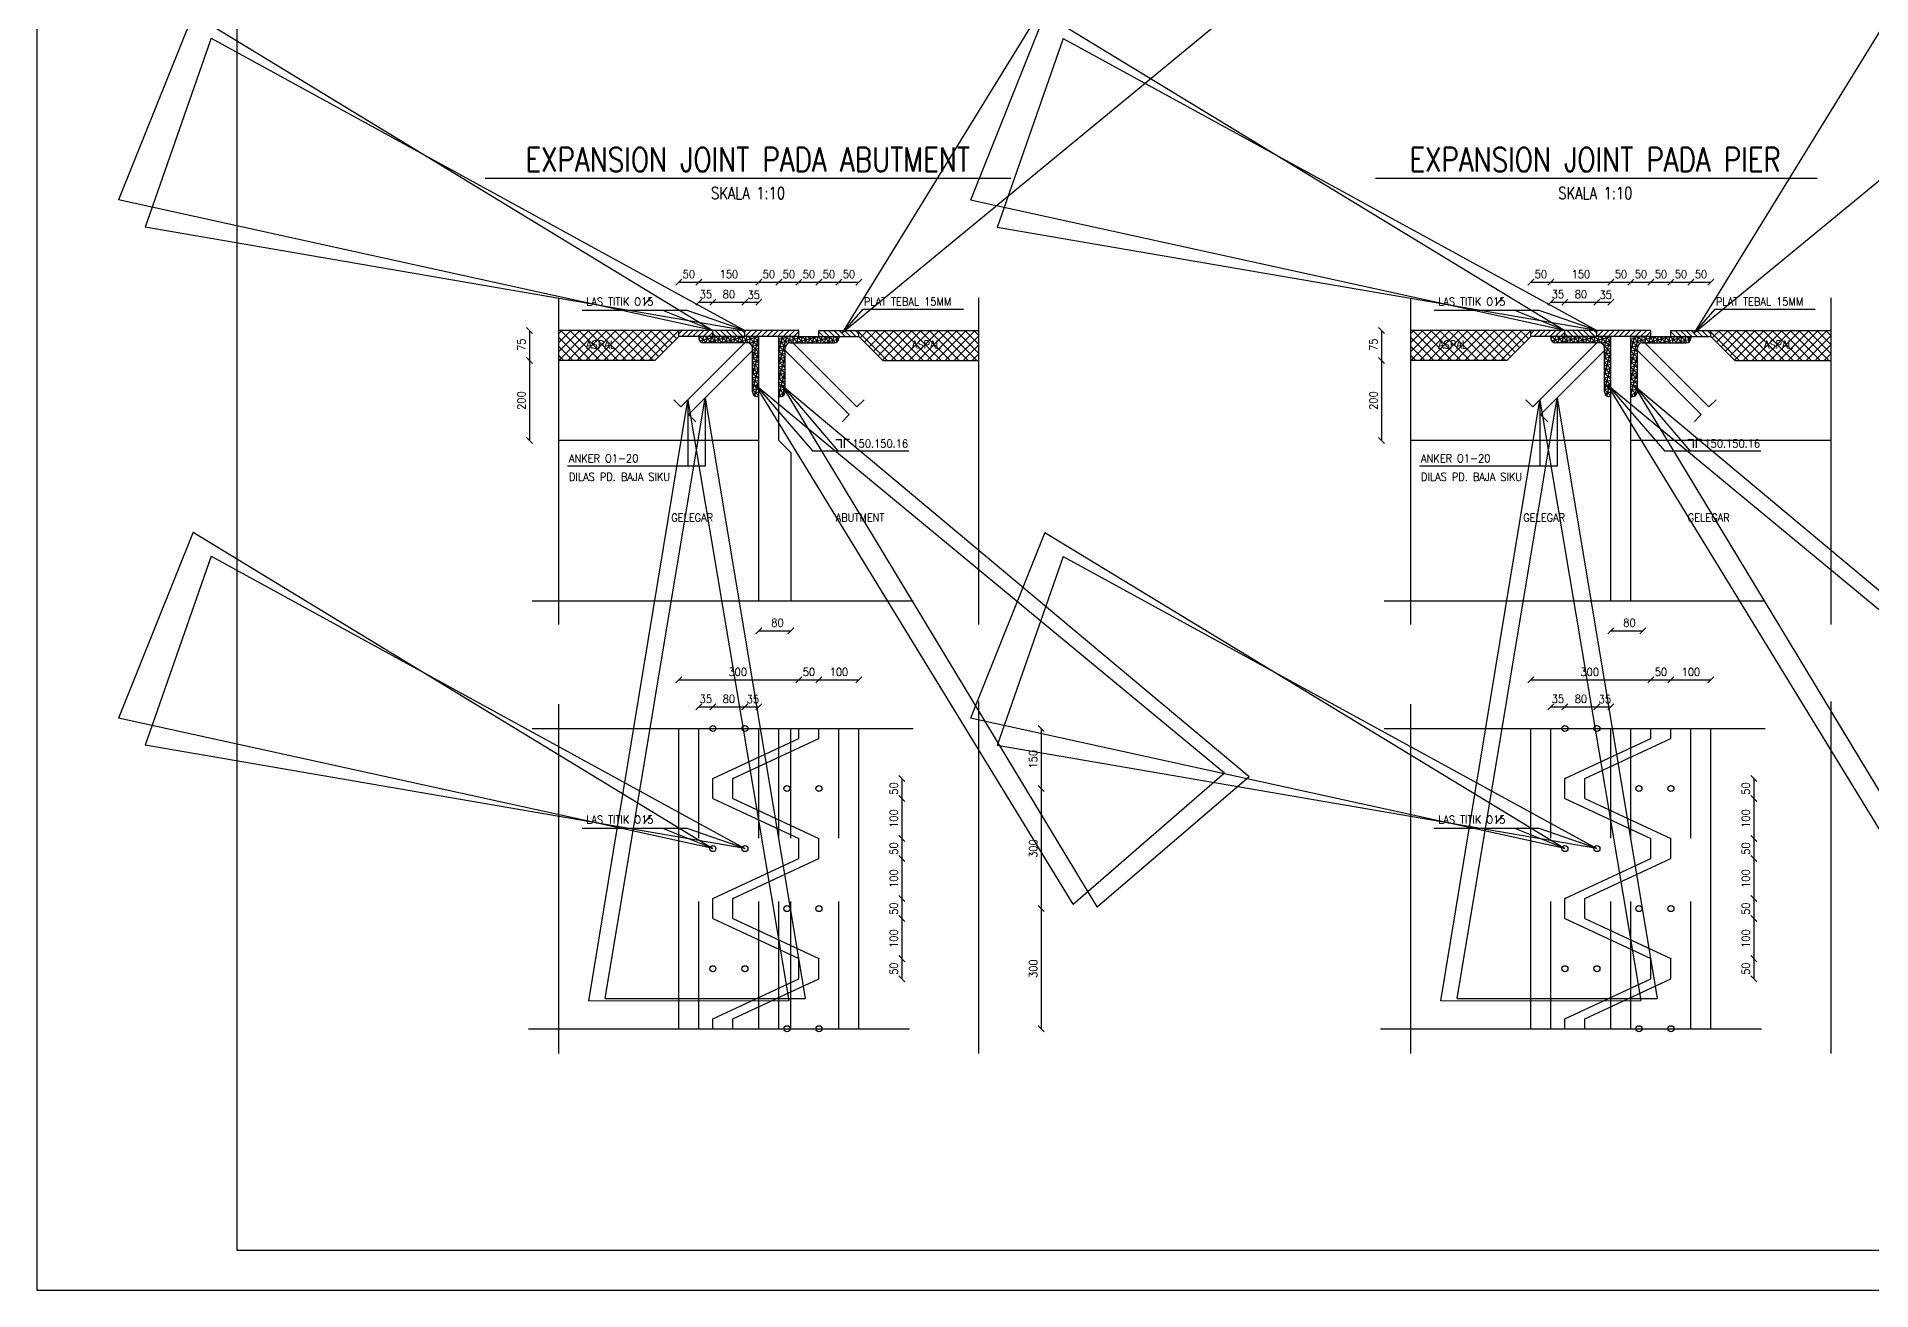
# Model space of a CAD drawing. Header units: metres. Extents: x 93.1 to 177.2, y 360.2 to 419.6.
# Drawn here: x 93.11 to 138.96, y 360.17 to 391.48 of the extents above; entities that cross this region are included whole.
import ezdxf
from ezdxf.enums import TextEntityAlignment as Align

# ---------------------------------------------------------------- set-up
doc = ezdxf.new("R2010")
doc.units = ezdxf.units.M
doc.header["$MEASUREMENT"] = 0
doc.header["$PDMODE"] = 33
doc.header["$PDSIZE"] = 0.0001
doc.linetypes.add('HIDDEN2', pattern=[4.7625, 3.175, -1.5875])
doc.layers.get('0').update_dxf_attribs({"linetype": 'CONTINUOUS'})
doc.layers.get('DEFPOINTS').update_dxf_attribs({"linetype": 'CONTINUOUS'})
for name, color, linetype in [('1', 1, 'CONTINUOUS'), ('2', 2, 'CONTINUOUS'), ('2000', 7, 'CONTINUOUS'), ('3', 3, 'CONTINUOUS'), ('4', 4, 'CONTINUOUS'), ('5', 5, 'CONTINUOUS'), ('6', 6, 'CONTINUOUS'), ('7', 7, 'CONTINUOUS'), ('8', 8, 'CONTINUOUS')]:
    doc.layers.add(name, color=color, linetype=linetype)
doc.styles.get("Standard").update_dxf_attribs({"font": 'Simplex.shx', "width": 0.9})
doc.dimstyles.new('B$7', dxfattribs={"dimscale": 0, "dimtxt": 20, "dimasz": 15, "dimexe": 0.1, "dimexo": 0.1, "dimgap": 10, "dimtad": 1, "dimdec": 0, "dimrnd": 0.0001, "dimzin": 0, "dimdsep": 46, "dimtxsty": 'Standard', "dimblk1": 'CLOSEDBLANK', "dimblk2": 'CLOSEDBLANK', "dimsah": 1, "dimcen": 0, "dimse1": 1, "dimse2": 1, "dimclrd": 256, "dimclre": 256, "dimclrt": 256, "dimaunit": 1, "dimadec": 0, "dimazin": 0, "dimtfac": 0.1, "dimtdec": 1, "dimtofl": 0, "dimtmove": 0, "dimatfit": 1, "dimldrblk": 'CLOSEDBLANK', "dimfxl": 1, "dimtolj": 1, "dimtzin": 0, "dimarcsym": 0})
pattern_1 = [(315, (103.60002, 342.93184), (0.06735192, 0.06735192), [])]
pattern_2 = [(315, (82.30682, 342.93184), (0.06735192, 0.06735192), [])]

# ---------------------------------------------------------------- blocks, each defined once
blk = doc.blocks.new('_OBLIQUE')
at = {"color": 0, "linetype": 'ByBlock'}
blk.add_line((-0.5, -0.5), (0.5, 0.5), dxfattribs=at)
blk = doc.blocks.new('_CLOSEDBLANK')
at = {"color": 0, "linetype": 'ByBlock'}
for p, q in [((-1, 0.1667), (0, 0)), ((-1, 0.1667), (-1, -0.1667)), ((0, 0), (-1, -0.1667))]:
    blk.add_line(p, q, dxfattribs=at)

msp = doc.modelspace()

# ---------------------------------------------------------------- hatches: boundary and pattern name
at = {"layer": '1'}
h = msp.add_hatch(dxfattribs=at)
h.set_pattern_fill('ANSI37', color=256, scale=0.05, style=0)
h.set_pattern_definition([(45, (82.30682, 342.93184), (-0.1122532, 0.1122532), []), (135, (82.30682, 342.93184), (-0.1122532, -0.1122532), [])])
h.paths.add_polyline_path([(106.154, 384.144), (106.154, 383.394), (108.554, 383.394), (109.154, 383.994), (109.154, 384.144)])
h.paths.add_polyline_path([(113.654, 384.144), (113.654, 383.994), (114.254, 383.394), (116.654, 383.394), (116.654, 384.144)])
h.paths.add_polyline_path([(106.786, 383.642), (107.717, 383.642), (107.717, 383.942), (106.786, 383.942)], flags=24)
h.paths.add_polyline_path([(114.927, 383.642), (115.859, 383.642), (115.859, 383.942), (114.927, 383.942)], flags=24)
h = msp.add_hatch(dxfattribs=at)
h.set_pattern_fill('LINE', color=256, scale=0.03, angle=45, style=0)
h.set_pattern_definition([(45, (82.30682, 342.93184), (-0.06735192, 0.06735192), [])])
h.paths.add_polyline_path([(109.154, 384.144), (109.154, 383.994), (110.004, 383.994), (110.004, 384.144)])
h = msp.add_hatch(dxfattribs=at)
h.set_pattern_fill('LINE', color=256, scale=0.03, angle=315, style=0)
h.set_pattern_definition(pattern_2)
h.paths.add_polyline_path([(110.004, 384.144), (110.004, 383.994), (110.804, 383.994), (110.804, 384.144)])
h = msp.add_hatch(dxfattribs=at)
h.set_pattern_fill('LINE', color=256, scale=0.03, angle=45, style=0)
h.set_pattern_definition([(45, (0, 0), (-0.06735192, 0.06735192), [])])
h.paths.add_polyline_path([(110.805, 384.144), (110.805, 383.994), (112.155, 383.994), (112.155, 384.144)])
h = msp.add_hatch(dxfattribs=at)
h.set_pattern_fill('LINE', color=256, scale=0.03, angle=315, style=0)
h.set_pattern_definition(pattern_2)
h.paths.add_polyline_path([(112.654, 384.144), (112.654, 383.994), (113.654, 383.994), (113.654, 384.144)])
h = msp.add_hatch(dxfattribs=at)
h.set_pattern_fill('ANSI37', color=256, scale=0.05, style=0)
h.set_pattern_definition([(45, (103.60002, 342.93184), (-0.1122532, 0.1122532), []), (135, (103.60002, 342.93184), (-0.1122532, -0.1122532), [])])
h.paths.add_polyline_path([(127.448, 384.144), (127.448, 383.394), (129.848, 383.394), (130.448, 383.994), (130.448, 384.144)])
h.paths.add_polyline_path([(134.948, 384.144), (134.948, 383.994), (135.548, 383.394), (137.948, 383.394), (137.948, 384.144)])
h.paths.add_polyline_path([(128.079, 383.642), (129.01, 383.642), (129.01, 383.942), (128.079, 383.942)], flags=24)
h.paths.add_polyline_path([(136.221, 383.642), (137.152, 383.642), (137.152, 383.942), (136.221, 383.942)], flags=24)
h = msp.add_hatch(dxfattribs=at)
h.set_pattern_fill('LINE', color=256, scale=0.03, angle=45, style=0)
h.set_pattern_definition([(45, (103.60002, 342.93184), (-0.06735192, 0.06735192), [])])
h.paths.add_polyline_path([(130.448, 384.144), (130.448, 383.994), (131.298, 383.994), (131.298, 384.144)])
h = msp.add_hatch(dxfattribs=at)
h.set_pattern_fill('LINE', color=256, scale=0.03, angle=315, style=0)
h.set_pattern_definition(pattern_1)
h.paths.add_polyline_path([(131.298, 384.144), (131.298, 383.994), (132.098, 383.994), (132.098, 384.144)])
h = msp.add_hatch(dxfattribs=at)
h.set_pattern_fill('LINE', color=256, scale=0.03, angle=45, style=0)
h.set_pattern_definition([(45, (21.2932, 0), (-0.06735192, 0.06735192), [])])
h.paths.add_polyline_path([(132.099, 384.144), (132.099, 383.994), (133.449, 383.994), (133.449, 384.144)])
h = msp.add_hatch(dxfattribs=at)
h.set_pattern_fill('LINE', color=256, scale=0.03, angle=315, style=0)
h.set_pattern_definition(pattern_1)
h.paths.add_polyline_path([(133.948, 384.144), (133.948, 383.994), (134.948, 383.994), (134.948, 384.144)])
at = {"layer": '4'}
h = msp.add_hatch(dxfattribs=at)
h.set_pattern_fill('NET3', color=256, scale=0.03, angle=315, style=0)
h.set_pattern_definition([(315, (82.30786, 342.93184), (0.06735192, 0.06735192), []), (15, (82.30786, 342.93184), (-0.02465251, 0.09200443), []), (75, (82.30786, 342.93184), (-0.09200443, 0.02465251), [])])
h.paths.add_polyline_path([(109.655, 383.994), (109.655, 383.954, 0.414214), (109.775, 383.834), (110.875, 383.834, -0.414214), (110.995, 383.714), (110.995, 382.614, 0.414214), (111.115, 382.494), (111.155, 382.494), (111.155, 383.994)])
h.paths.add_polyline_path([(111.935, 383.834), (113.035, 383.834, 0.414214), (113.155, 383.954), (113.155, 383.994), (112.155, 383.994), (111.655, 383.994), (111.655, 382.494), (111.695, 382.494, 0.414214), (111.815, 382.614), (111.815, 383.714, -0.414214)])
h = msp.add_hatch(dxfattribs=at)
h.set_pattern_fill('NET3', color=256, scale=0.03, angle=315, style=0)
h.set_pattern_definition([(315, (103.60106, 342.93184), (0.06735192, 0.06735192), []), (15, (103.60106, 342.93184), (-0.02465251, 0.09200443), []), (75, (103.60106, 342.93184), (-0.09200443, 0.02465251), [])])
h.paths.add_polyline_path([(130.949, 383.994), (130.949, 383.954, 0.414214), (131.069, 383.834), (132.169, 383.834, -0.414214), (132.289, 383.714), (132.289, 382.614, 0.414214), (132.409, 382.494), (132.449, 382.494), (132.449, 383.994)])
h.paths.add_polyline_path([(133.229, 383.834), (134.329, 383.834, 0.414214), (134.449, 383.954), (134.449, 383.994), (133.449, 383.994), (132.949, 383.994), (132.949, 382.494), (132.989, 382.494, 0.414214), (133.109, 382.614), (133.109, 383.714, -0.414214)])

# ---------------------------------------------------------------- linework, layer by layer
at = {"layer": '2', "linetype": 'ByBlock'}
for p, q in [((109.155, 385.352), (109.655, 385.352)), ((109.655, 385.352), (111.155, 385.352)), ((111.155, 385.352), (111.655, 385.352)), ((111.655, 385.352), (112.155, 385.352)), ((112.155, 385.352), (112.655, 385.352)), ((112.655, 385.352), (113.155, 385.352)), ((113.155, 385.352), (113.655, 385.352)), ((130.449, 385.352), (130.949, 385.352)), ((130.949, 385.352), (132.449, 385.352)), ((132.449, 385.352), (132.949, 385.352)), ((132.949, 385.352), (133.449, 385.352)), ((133.449, 385.352), (133.949, 385.352)), ((133.949, 385.352), (134.449, 385.352)), ((134.449, 385.352), (134.949, 385.352)), ((109.655, 384.85), (110.005, 384.85)), ((110.005, 384.85), (110.805, 384.85)), ((110.805, 384.85), (111.155, 384.85)), ((130.949, 384.85), (131.299, 384.85)), ((131.299, 384.85), (132.099, 384.85)), ((132.099, 384.85), (132.449, 384.85)), ((105.42, 384.144), (105.42, 383.394)), ((126.713, 384.144), (126.713, 383.394)), ((105.42, 383.394), (105.42, 381.394)), ((126.713, 383.394), (126.713, 381.394)), ((111.155, 376.645), (111.955, 376.645)), ((132.449, 376.645), (133.249, 376.645)), ((109.155, 375.415), (112.155, 375.415)), ((112.155, 375.415), (112.655, 375.415)), ((112.655, 375.415), (113.655, 375.415)), ((130.449, 375.415), (133.449, 375.415)), ((133.449, 375.415), (133.949, 375.415)), ((133.949, 375.415), (134.949, 375.415)), ((109.655, 374.743), (110.005, 374.743)), ((110.005, 374.743), (110.805, 374.743)), ((110.805, 374.743), (111.155, 374.743)), ((130.949, 374.743), (131.299, 374.743)), ((131.299, 374.743), (132.099, 374.743)), ((132.099, 374.743), (132.449, 374.743)), ((118.212, 374.203), (118.212, 372.703)), ((114.726, 372.953), (114.726, 372.453)), ((136.019, 372.953), (136.019, 372.453)), ((114.726, 372.453), (114.726, 371.453)), ((118.212, 372.703), (118.212, 369.703)), ((136.019, 372.453), (136.019, 371.453)), ((114.726, 371.453), (114.726, 370.953)), ((136.019, 371.453), (136.019, 370.953)), ((114.726, 370.953), (114.726, 369.953)), ((136.019, 370.953), (136.019, 369.953)), ((114.726, 369.953), (114.726, 369.453)), ((118.212, 369.703), (118.212, 366.703)), ((136.019, 369.953), (136.019, 369.453)), ((114.726, 369.453), (114.726, 368.453)), ((136.019, 369.453), (136.019, 368.453)), ((114.726, 368.453), (114.726, 367.953)), ((136.019, 368.453), (136.019, 367.953))]:
    msp.add_line(p, q, dxfattribs=at)
at = {"layer": '2'}
for p, q in [((108.281, 384.768), (108.452, 384.966)), ((129.574, 384.768), (129.745, 384.966)), ((113.075, 381.42), (113.214, 381.42)), ((113.214, 381.42), (113.214, 381.211)), ((113.284, 381.42), (113.284, 381.211)), ((113.423, 381.42), (113.284, 381.42)), ((134.369, 381.42), (134.508, 381.42)), ((134.508, 381.42), (134.508, 381.211)), ((134.716, 381.42), (134.577, 381.42)), ((134.577, 381.42), (134.577, 381.211)), ((108.281, 371.827), (108.452, 372.026)), ((129.574, 371.827), (129.745, 372.026))]:
    msp.add_line(p, q, dxfattribs=at)
at = {"layer": '2', "linetype": 'HIDDEN2'}
for p, q in [((109.655, 366.703), (109.655, 374.203)), ((111.155, 366.703), (111.155, 374.203)), ((111.655, 366.703), (111.655, 374.203)), ((111.955, 366.703), (111.955, 374.203)), ((113.155, 366.703), (113.155, 374.203)), ((130.949, 366.703), (130.949, 374.203)), ((132.449, 366.703), (132.449, 374.203)), ((132.949, 366.703), (132.949, 374.203)), ((134.449, 366.703), (134.449, 374.203))]:
    msp.add_line(p, q, dxfattribs=at)
at = {"layer": '2', "color": 0, "linetype": 'ByBlock'}
for p in [(109.655, 385.352), (111.155, 385.352), (111.655, 385.352), (112.155, 385.352), (112.655, 385.352), (113.155, 385.352), (113.655, 385.352), (130.949, 385.352), (132.449, 385.352), (132.949, 385.352), (133.449, 385.352), (133.949, 385.352), (134.449, 385.352), (134.949, 385.352), (110.005, 384.85), (110.805, 384.85), (111.155, 384.85), (131.299, 384.85), (132.099, 384.85), (132.449, 384.85), (106.155, 384.144), (109.155, 384.144), (109.655, 383.994), (109.655, 383.994), (109.655, 383.994), (110.005, 384.144), (110.005, 384.144), (110.805, 384.144), (110.805, 384.144), (111.155, 383.981), (112.155, 384.144), (112.155, 384.144), (112.655, 384.144), (112.655, 384.144), (113.155, 383.994), (113.155, 383.994), (113.655, 384.144), (127.449, 384.144), (130.449, 384.144), (130.949, 383.994), (130.949, 383.994), (130.949, 383.994), (131.299, 384.144), (131.299, 384.144), (132.099, 384.144), (132.099, 384.144), (132.449, 383.981), (133.449, 384.144), (133.449, 384.144), (133.949, 384.144), (133.949, 384.144), (134.449, 383.994), (134.449, 383.994), (134.949, 384.144), (105.42, 383.394), (106.155, 383.394), (106.155, 383.394), (126.713, 383.394), (127.449, 383.394), (127.449, 383.394), (105.42, 381.394), (106.155, 381.394), (111.155, 381.394), (111.155, 381.394), (111.655, 381.394), (111.655, 381.394), (126.713, 381.394), (127.449, 381.394), (132.449, 381.394), (132.449, 381.394), (132.949, 381.394), (132.949, 381.394), (111.155, 377.394), (111.955, 377.394), (132.449, 377.394), (133.249, 377.394), (111.955, 376.645), (133.249, 376.645), (112.155, 375.415), (112.655, 375.415), (113.655, 375.415), (133.449, 375.415), (133.949, 375.415), (134.949, 375.415), (110.005, 374.743), (110.805, 374.743), (111.155, 374.743), (131.299, 374.743), (132.099, 374.743), (132.449, 374.743), (109.155, 374.203), (109.655, 374.203), (110.005, 374.203), (110.005, 374.203), (110.805, 374.203), (110.805, 374.203), (111.155, 374.203), (112.155, 374.203), (112.155, 374.203), (112.655, 374.203), (112.655, 374.203), (113.655, 374.203), (116.655, 374.203), (130.449, 374.203), (130.949, 374.203), (131.299, 374.203), (131.299, 374.203), (132.099, 374.203), (132.099, 374.203), (132.449, 374.203), (133.449, 374.203), (133.449, 374.203), (133.949, 374.203), (133.949, 374.203), (134.949, 374.203), (137.949, 374.203), (110.005, 372.953), (131.299, 372.953), (110.005, 372.703), (110.005, 372.703), (110.005, 372.453), (110.005, 372.453), (114.726, 372.453), (118.212, 372.703), (131.299, 372.703), (131.299, 372.703), (131.299, 372.453), (131.299, 372.453), (136.019, 372.453), (112.655, 371.453), (112.655, 371.453), (114.726, 371.453), (133.949, 371.453), (133.949, 371.453), (136.019, 371.453), (112.655, 370.953), (112.655, 370.953), (114.726, 370.953), (133.949, 370.953), (133.949, 370.953), (136.019, 370.953), (110.005, 369.703), (110.005, 369.703), (110.505, 369.953), (110.505, 369.953), (114.726, 369.953), (118.212, 369.703), (131.299, 369.703), (131.299, 369.703), (131.799, 369.953), (131.799, 369.953), (136.019, 369.953), (110.505, 369.453), (110.505, 369.453), (114.726, 369.453), (131.799, 369.453), (131.799, 369.453), (136.019, 369.453), (112.655, 368.453), (112.655, 368.453), (114.726, 368.453), (133.949, 368.453), (133.949, 368.453), (136.019, 368.453), (112.655, 367.953), (114.726, 367.953), (133.949, 367.953), (136.019, 367.953), (116.655, 366.703), (118.212, 366.703)]:
    msp.add_point(p, dxfattribs=at)
at = {"layer": '2000', "color": 71}
msp.add_lwpolyline([(93.105, 360.169), (177.205, 360.169), (177.205, 419.569), (93.105, 419.569)], close=True, dxfattribs=at)
at = {"layer": '2000', "color": 76}
msp.add_lwpolyline([(98.105, 361.169), (176.205, 361.169), (176.205, 418.569), (98.105, 418.569)], close=True, dxfattribs=at)
at = {"layer": '4', "linetype": 'HIDDEN2', "ltscale": 3}
for p, q in [((106.155, 376.797), (106.155, 384.961)), ((116.655, 376.797), (116.655, 384.961)), ((127.449, 376.797), (127.449, 384.961)), ((137.949, 376.797), (137.949, 384.961)), ((105.486, 377.394), (117.414, 377.394)), ((126.779, 377.394), (138.707, 377.394)), ((106.155, 366.088), (106.155, 374.813)), ((116.655, 366.088), (116.655, 374.881)), ((127.449, 366.088), (127.449, 374.813)), ((137.949, 366.088), (137.949, 374.881)), ((105.486, 374.203), (117.414, 374.203)), ((126.779, 374.203), (138.707, 374.203)), ((105.393, 366.703), (117.166, 366.703)), ((126.686, 366.703), (138.459, 366.703))]:
    msp.add_line(p, q, dxfattribs=at)
msp.add_point((137.949, 366.703), dxfattribs=at)
at = {"layer": '5'}
for p, q in [((112.155, 384.144), (106.155, 384.144)), ((109.155, 383.994), (108.555, 383.394)), ((109.155, 383.994), (109.155, 384.144)), ((112.155, 383.994), (109.155, 383.994)), ((109.655, 383.994), (109.655, 383.954)), ((110.875, 383.834), (109.775, 383.834)), ((111.155, 377.394), (111.155, 383.994)), ((111.655, 381.394), (111.655, 383.994)), ((111.935, 383.834), (113.035, 383.834)), ((112.155, 383.994), (112.155, 384.144)), ((112.155, 383.994), (113.655, 383.994)), ((112.655, 384.144), (116.655, 384.144)), ((112.655, 383.994), (112.655, 384.144)), ((113.655, 383.994), (113.655, 384.144)), ((113.655, 383.994), (114.255, 383.394)), ((133.449, 384.144), (127.449, 384.144)), ((130.449, 383.994), (129.849, 383.394)), ((130.449, 383.994), (130.449, 384.144)), ((133.449, 383.994), (130.449, 383.994)), ((130.949, 383.994), (130.949, 383.954)), ((132.169, 383.834), (131.069, 383.834)), ((132.449, 377.394), (132.449, 383.994)), ((132.949, 377.394), (132.949, 383.994)), ((133.229, 383.834), (134.329, 383.834)), ((133.449, 383.994), (133.449, 384.144)), ((133.449, 383.994), (134.949, 383.994)), ((133.949, 383.994), (133.949, 384.144)), ((133.949, 384.144), (137.949, 384.144)), ((134.949, 383.994), (134.949, 384.144)), ((134.949, 383.994), (135.549, 383.394)), ((108.555, 383.394), (106.155, 383.394)), ((110.995, 382.614), (110.995, 383.714)), ((111.815, 382.614), (111.815, 383.714)), ((114.255, 383.394), (116.655, 383.394)), ((129.849, 383.394), (127.449, 383.394)), ((132.289, 382.614), (132.289, 383.714)), ((133.109, 382.614), (133.109, 383.714)), ((135.549, 383.394), (137.949, 383.394)), ((111.155, 382.494), (111.115, 382.494)), ((111.655, 382.494), (111.695, 382.494)), ((132.449, 382.494), (132.409, 382.494)), ((132.949, 382.494), (132.989, 382.494)), ((111.155, 381.394), (106.155, 381.394)), ((111.655, 381.394), (111.955, 381.094)), ((111.955, 381.094), (111.955, 377.394)), ((132.449, 381.394), (127.449, 381.394)), ((137.949, 381.394), (132.949, 381.394)), ((109.155, 366.703), (109.155, 374.203)), ((112.155, 373.953), (112.155, 374.203)), ((112.655, 373.953), (112.655, 374.203)), ((113.655, 366.703), (113.655, 374.203)), ((130.449, 366.703), (130.449, 374.203)), ((133.449, 373.953), (133.449, 374.203)), ((133.949, 373.953), (133.949, 374.203)), ((134.949, 366.703), (134.949, 374.203)), ((110.005, 372.953), (112.155, 373.953)), ((110.505, 372.953), (112.655, 373.953)), ((131.299, 372.953), (133.449, 373.953)), ((131.799, 372.953), (133.949, 373.953)), ((110.005, 372.453), (110.005, 372.953)), ((110.505, 372.453), (110.505, 372.953)), ((131.299, 372.453), (131.299, 372.953)), ((131.799, 372.453), (131.799, 372.953)), ((110.005, 372.453), (112.155, 371.453)), ((110.505, 372.453), (112.655, 371.453)), ((131.299, 372.453), (133.449, 371.453)), ((131.799, 372.453), (133.949, 371.453)), ((112.155, 370.953), (112.155, 371.453)), ((112.655, 370.953), (112.655, 371.453)), ((133.449, 370.953), (133.449, 371.453)), ((133.949, 370.953), (133.949, 371.453)), ((110.005, 369.953), (112.155, 370.953)), ((110.505, 369.953), (112.655, 370.953)), ((131.299, 369.953), (133.449, 370.953)), ((131.799, 369.953), (133.949, 370.953)), ((110.005, 369.453), (110.005, 369.953)), ((110.505, 369.453), (110.505, 369.953)), ((131.299, 369.453), (131.299, 369.953)), ((131.799, 369.453), (131.799, 369.953)), ((110.005, 369.453), (112.155, 368.453)), ((110.505, 369.453), (112.655, 368.453)), ((131.299, 369.453), (133.449, 368.453)), ((131.799, 369.453), (133.949, 368.453)), ((112.155, 367.953), (112.155, 368.453)), ((112.655, 367.953), (112.655, 368.453)), ((133.449, 367.953), (133.449, 368.453)), ((133.949, 367.953), (133.949, 368.453)), ((110.005, 366.953), (112.155, 367.953)), ((110.505, 366.953), (112.655, 367.953)), ((131.299, 366.953), (133.449, 367.953)), ((131.799, 366.953), (133.949, 367.953)), ((110.005, 366.703), (110.005, 366.953)), ((110.505, 366.703), (110.505, 366.953)), ((131.299, 366.703), (131.299, 366.953)), ((131.799, 366.703), (131.799, 366.953))]:
    msp.add_line(p, q, dxfattribs=at)
for centre, start, end in [((109.775, 383.954), 180, 270), ((110.875, 383.714), 0, 90), ((111.935, 383.714), 90, 180), ((131.069, 383.954), 180, 270), ((132.169, 383.714), 0, 90), ((133.229, 383.714), 90, 180), ((111.115, 382.614), 180, 270), ((111.695, 382.614), 270, 0), ((132.409, 382.614), 180, 270), ((132.989, 382.614), 270, 0)]:
    msp.add_arc(centre, 0.12, start, end, dxfattribs=at)
at = {"layer": '6'}
for p, q in [((117.45, 387.94), (104.312, 387.94)), ((137.606, 387.94), (126.568, 387.94))]:
    msp.add_line(p, q, dxfattribs=at)
at = {"layer": '7'}
for p, q in [((113.155, 383.994), (113.155, 383.954)), ((134.449, 383.994), (134.449, 383.954))]:
    msp.add_line(p, q, dxfattribs=at)
for centre in [(113.035, 383.954), (134.329, 383.954)]:
    msp.add_arc(centre, 0.12, 270, 0, dxfattribs=at)
at = {"layer": '8'}
for p, q in [((110.805, 383.834), (109.206, 382.235)), ((110.005, 383.994), (110.005, 384.144)), ((110.805, 383.994), (110.805, 384.144)), ((112.005, 383.834), (113.604, 382.235)), ((132.099, 383.834), (130.5, 382.235)), ((131.299, 383.994), (131.299, 384.144)), ((132.099, 383.994), (132.099, 384.144)), ((133.299, 383.834), (134.898, 382.235)), ((110.995, 383.644), (109.396, 382.045)), ((111.815, 383.644), (113.414, 382.045)), ((132.289, 383.644), (130.69, 382.045)), ((133.109, 383.644), (134.708, 382.045)), ((109.206, 382.235), (109.026, 382.415)), ((113.604, 382.235), (113.784, 382.415)), ((130.5, 382.235), (130.32, 382.415)), ((134.898, 382.235), (135.078, 382.415)), ((109.396, 382.045), (109.576, 381.865)), ((113.414, 382.045), (113.234, 381.865)), ((130.69, 382.045), (130.87, 381.865)), ((134.708, 382.045), (134.528, 381.865))]:
    msp.add_line(p, q, dxfattribs=at)
for centre in [(110.005, 374.203), (110.805, 374.203), (131.299, 374.203), (132.099, 374.203), (111.855, 372.703), (112.655, 372.703), (133.149, 372.703), (133.949, 372.703), (110.005, 371.203), (110.805, 371.203), (131.299, 371.203), (132.099, 371.203), (111.855, 369.703), (112.655, 369.703), (133.149, 369.703), (133.949, 369.703), (110.005, 368.203), (110.805, 368.203), (131.299, 368.203), (132.099, 368.203), (111.855, 366.703), (112.655, 366.703), (133.149, 366.703), (133.949, 366.703)]:
    msp.add_circle(centre, 0.075, dxfattribs=at)
at = {"layer": 'DEFPOINTS', "color": 0, "linetype": 'ByBlock'}
for p in [(107.323, 385.808), (128.617, 385.808)]:
    msp.add_point(p, dxfattribs=at)

# ---------------------------------------------------------------- block references
at = {"layer": '2', "linetype": 'ByBlock', "xscale": 0.15, "yscale": 0.15, "zscale": 0.15}
for p, rotation in [((109.155, 385.352), 180), ((109.655, 385.352), 180), ((111.155, 385.352), 180), ((111.655, 385.352), 180), ((112.155, 385.352), 180), ((112.655, 385.352), 180), ((113.155, 385.352), 180), ((130.449, 385.352), 180), ((130.949, 385.352), 180), ((132.449, 385.352), 180), ((132.949, 385.352), 180), ((133.449, 385.352), 180), ((133.949, 385.352), 180), ((134.449, 385.352), 180), ((109.655, 384.85), 180), ((110.005, 384.85), 180), ((110.805, 384.85), 180), ((130.949, 384.85), 180), ((131.299, 384.85), 180), ((132.099, 384.85), 180), ((105.42, 384.144), 90), ((126.713, 384.144), 90), ((105.42, 383.394), 270), ((105.42, 383.394), 90), ((126.713, 383.394), 90), ((126.713, 383.394), 270), ((105.42, 381.394), 270), ((126.713, 381.394), 270), ((111.155, 376.645), 180), ((132.449, 376.645), 180), ((109.155, 375.415), 180), ((112.155, 375.415), 180), ((112.655, 375.415), 180), ((130.449, 375.415), 180), ((133.449, 375.415), 180), ((133.949, 375.415), 180), ((109.655, 374.743), 180), ((110.005, 374.743), 180), ((110.805, 374.743), 180), ((130.949, 374.743), 180), ((131.299, 374.743), 180), ((132.099, 374.743), 180), ((118.212, 374.203), 90), ((114.726, 372.953), 90), ((118.212, 372.703), 270), ((118.212, 372.703), 90), ((136.019, 372.953), 90), ((114.726, 372.453), 270), ((114.726, 372.453), 90), ((136.019, 372.453), 90), ((136.019, 372.453), 270), ((114.726, 371.453), 270), ((114.726, 371.453), 90), ((136.019, 371.453), 90), ((136.019, 371.453), 270), ((114.726, 370.953), 270), ((114.726, 370.953), 90), ((136.019, 370.953), 90), ((136.019, 370.953), 270), ((114.726, 369.953), 270), ((114.726, 369.953), 90), ((136.019, 369.953), 90), ((136.019, 369.953), 270), ((118.212, 369.703), 270), ((118.212, 369.703), 90), ((114.726, 369.453), 270), ((114.726, 369.453), 90), ((136.019, 369.453), 90), ((136.019, 369.453), 270), ((114.726, 368.453), 270), ((114.726, 368.453), 90), ((136.019, 368.453), 90), ((136.019, 368.453), 270), ((114.726, 367.953), 270), ((136.019, 367.953), 270), ((118.212, 366.703), 270)]:
    msp.add_blockref('_OBLIQUE', p, dxfattribs=dict(at, rotation=rotation))
for p in [(109.655, 385.352), (111.155, 385.352), (111.655, 385.352), (112.155, 385.352), (112.655, 385.352), (113.155, 385.352), (113.655, 385.352), (130.949, 385.352), (132.449, 385.352), (132.949, 385.352), (133.449, 385.352), (133.949, 385.352), (134.449, 385.352), (134.949, 385.352), (110.005, 384.85), (110.805, 384.85), (111.155, 384.85), (131.299, 384.85), (132.099, 384.85), (132.449, 384.85), (111.955, 376.645), (133.249, 376.645), (112.155, 375.415), (112.655, 375.415), (113.655, 375.415), (133.449, 375.415), (133.949, 375.415), (134.949, 375.415), (110.005, 374.743), (110.805, 374.743), (111.155, 374.743), (131.299, 374.743), (132.099, 374.743), (132.449, 374.743)]:
    msp.add_blockref('_OBLIQUE', p, dxfattribs=at)

# ---------------------------------------------------------------- texts
at = {"layer": '2', "width": 0.9}
for s, p in [('LAS TITIK O15', (106.837, 384.766)), ('PLAT TEBAL 15MM', (113.78, 384.766)), ('LAS TITIK O15', (128.13, 384.766)), ('PLAT TEBAL 15MM', (135.073, 384.766)), ('ANKER O1-20', (106.407, 380.851)), ('150.150.16', (113.494, 381.221)), ('ANKER O1-20', (127.701, 380.851)), ('150.150.16', (134.787, 381.221)), ('DILAS PD. BAJA SIKU', (106.407, 380.389)), ('DILAS PD. BAJA SIKU', (127.701, 380.389)), ('LAS TITIK O15', (106.837, 371.826)), ('LAS TITIK O15', (128.13, 371.826))]:
    msp.add_text(s, height=0.2, dxfattribs=at).set_placement(p)
at = {"layer": '2', "linetype": 'ByBlock', "char_height": 0.2, "attachment_point": 5}
for s, insert in [('\\A1;50', (109.405, 385.552)), ('\\A1;150', (110.405, 385.552)), ('\\A1;50', (111.405, 385.552)), ('\\A1;50', (111.905, 385.552)), ('\\A1;50', (112.405, 385.552)), ('\\A1;50', (112.905, 385.552)), ('\\A1;50', (113.405, 385.552)), ('\\A1;50', (130.699, 385.552)), ('\\A1;150', (131.699, 385.552)), ('\\A1;50', (132.699, 385.552)), ('\\A1;50', (133.199, 385.552)), ('\\A1;50', (133.699, 385.552)), ('\\A1;50', (134.199, 385.552)), ('\\A1;50', (134.699, 385.552)), ('\\A1;35', (109.83, 385.05)), ('\\A1;80', (110.405, 385.05)), ('\\A1;35', (131.124, 385.05)), ('\\A1;80', (131.699, 385.05)), ('\\A1;35', (111.026, 385.034)), ('\\A1;35', (132.319, 385.034)), ('\\A1;80', (111.619, 376.845)), ('\\A1;80', (132.912, 376.845)), ('\\A1;300', (110.625, 375.615)), ('\\A1;50', (112.405, 375.615)), ('\\A1;100', (113.155, 375.615)), ('\\A1;300', (131.918, 375.615)), ('\\A1;50', (133.699, 375.615)), ('\\A1;100', (134.449, 375.615)), ('\\A1;35', (109.83, 374.943)), ('\\A1;80', (110.405, 374.943)), ('\\A1;35', (111.004, 374.935)), ('\\A1;35', (131.124, 374.943)), ('\\A1;80', (131.699, 374.943)), ('\\A1;35', (132.297, 374.935))]:
    msp.add_mtext(s, dxfattribs=dict(at, insert=insert))
at = {"layer": '2', "linetype": 'ByBlock', "char_height": 0.2, "attachment_point": 5, "rotation": 90}
for s, insert in [('\\A1;75', (105.22, 383.79)), ('\\A1;75', (126.513, 383.79)), ('\\A1;200', (105.22, 382.394)), ('\\A1;200', (126.513, 382.394)), ('\\A1;150', (118.012, 373.434)), ('\\A1;50', (114.526, 372.703)), ('\\A1;50', (135.819, 372.703)), ('\\A1;100', (114.526, 371.953)), ('\\A1;100', (135.819, 371.953)), ('\\A1;300', (118.012, 371.203)), ('\\A1;50', (114.526, 371.203)), ('\\A1;50', (135.819, 371.203)), ('\\A1;100', (114.526, 370.453)), ('\\A1;100', (135.819, 370.453)), ('\\A1;50', (114.526, 369.703)), ('\\A1;50', (135.819, 369.703)), ('\\A1;100', (114.526, 368.953)), ('\\A1;100', (135.819, 368.953)), ('\\A1;50', (114.526, 368.203)), ('\\A1;300', (118.012, 368.203)), ('\\A1;50', (135.819, 368.203))]:
    msp.add_mtext(s, dxfattribs=dict(at, insert=insert))
at = {"layer": '3', "width": 0.8}
for p in [(110.884, 387.429), (132.06, 387.429)]:
    msp.add_text('SKALA 1:10', height=0.3, dxfattribs=at).set_placement(p, align=Align.CENTER)
at = {"layer": '3', "width": 0.9}
for s, p in [('ASPAL', (106.837, 383.692)), ('ASPAL', (114.979, 383.692)), ('ASPAL', (128.13, 383.692)), ('ASPAL', (136.272, 383.692)), ('GELEGAR', (108.964, 379.37)), ('ABUTMENT', (113.074, 379.37)), ('GELEGAR', (130.257, 379.37)), ('GELEGAR', (134.368, 379.37))]:
    msp.add_text(s, height=0.2, dxfattribs=at).set_placement(p)
at = {"layer": '6', "width": 0.8}
for s, p in [('EXPANSION JOINT PADA ABUTMENT', (110.877, 388.115)), ('EXPANSION JOINT PADA PIER', (132.053, 388.115))]:
    msp.add_text(s, height=0.6, dxfattribs=at).set_placement(p, align=Align.CENTER)

# ---------------------------------------------------------------- leaders
at = {"layer": '2'}
for points in [[(110.805, 384.144), (109.366, 384.646), (106.736, 384.646)], [(132.099, 384.144), (130.659, 384.646), (128.03, 384.646)], [(110.005, 384.144), (108.753, 384.646)], [(113.248, 384.087), (113.76, 384.675), (116.264, 384.675)], [(131.299, 384.144), (130.046, 384.646)], [(134.541, 384.087), (135.053, 384.675), (137.557, 384.675)], [(109.81, 382.459), (109.81, 380.76), (106.369, 380.76)], [(109.377, 382.405), (109.38, 380.76)], [(111.069, 382.784), (112.494, 381.142), (114.902, 381.142)], [(111.741, 382.761), (113.13, 381.142), (113.953, 381.142)], [(131.103, 382.459), (131.103, 380.76), (127.662, 380.76)], [(130.67, 382.405), (130.673, 380.76)], [(132.363, 382.784), (133.787, 381.142), (136.195, 381.142)], [(133.034, 382.761), (134.424, 381.142), (135.246, 381.142)], [(110.805, 371.203), (109.366, 371.705), (106.736, 371.705)], [(132.099, 371.203), (130.659, 371.705), (128.03, 371.705)], [(110.005, 371.203), (108.753, 371.705)], [(131.299, 371.203), (130.046, 371.705)]]:
    msp.add_leader(points, dimstyle='B$7', override={"dimscale": 1}, dxfattribs=at)

doc.saveas('drawing.dxf')
